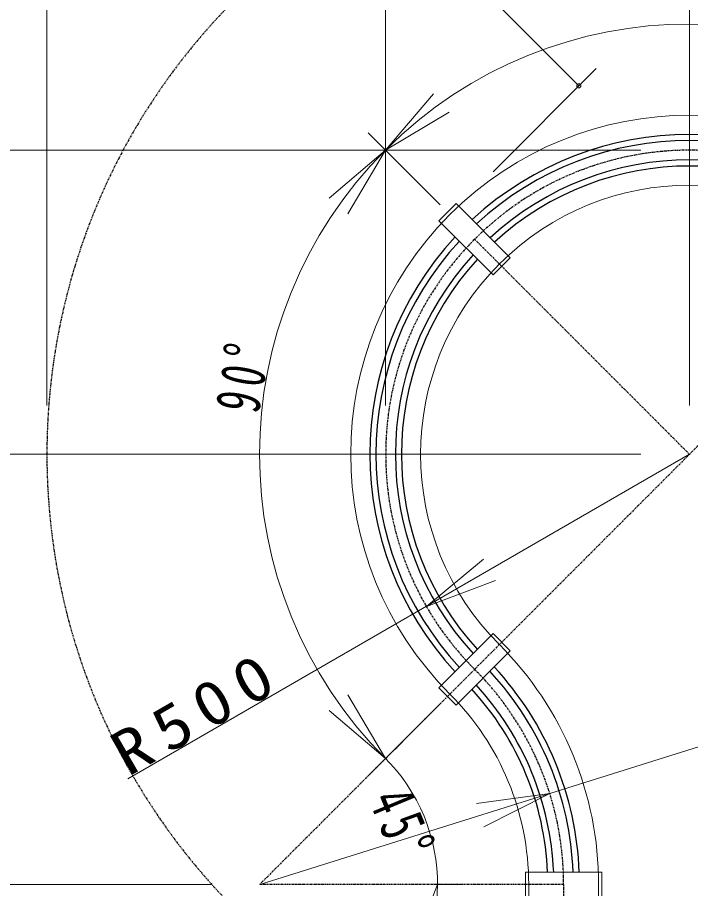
# Model space of a CAD drawing. Units: millimetres, scale not verified. Extents: x -15400 to 0, y 0 to 10680.
# Drawn here: x -13849 to -12741, y 7308 to 8741 of the extents above; entities that cross this region are included whole.
import ezdxf

# ---------------------------------------------------------------- set-up
doc = ezdxf.new("R2010")
doc.units = ezdxf.units.MM
doc.linetypes.add('USER2', pattern=[6, 3, -1, 1, -1])
doc.linetypes.add('USER3', pattern=[8, 3, -1, 1, -1, 1, -1])
doc.layers.add('線', color=2, linetype='Continuous', lineweight=25)
doc.layers.add('補助', color=2, linetype='Continuous', lineweight=50)
doc.styles.add('ＭＳ ゴシック', font='')
doc.styles.get('ＭＳ ゴシック').set_extended_font_data('MS Gothic')

# ---------------------------------------------------------------- blocks, each defined once
blk = doc.blocks.new('dimension_origin')
at = {"color": 0, "linetype": 'Continuous', "lineweight": -2}
blk.add_circle((0, 0), 1.25, dxfattribs=at)
blk = doc.blocks.new('open_arrow')
at = {"color": 0, "linetype": 'Continuous', "lineweight": -2}
blk.add_lwpolyline([(7.5, 1.25), (0, 0), (7.5, -1.25)], dxfattribs=at)

msp = doc.modelspace()

# ---------------------------------------------------------------- linework, layer by layer
at = {"layer": '線', "color": 20, "linetype": 'USER2'}
for p, q in [((-12388.947, 8376.053), (-13096.053, 7668.947)), ((-13096.053, 8376.053), (-12742.5, 8022.5)), ((-13096.053, 7668.947), (-13449.607, 7315.393)), ((-12949.607, 7315.393), (-13449.607, 7315.393)), ((-12949.607, 7315.393), (-12949.607, 6315.393))]:
    msp.add_line(p, q, dxfattribs=at)
at = {"layer": '線', "color": 7, "lineweight": 13}
for p, q in [((-13007.107, 6315.393), (-13007.107, 7315.393)), ((-12892.107, 6315.393), (-12892.107, 7315.393))]:
    msp.add_line(p, q, dxfattribs=at)
for points in [[(-13065.648, 8317.364), (-13154.743, 8406.459), (-13126.459, 8434.743), (-13037.364, 8345.648)], [(-13154.743, 7638.541), (-13065.648, 7727.636), (-13037.364, 7699.352), (-13126.459, 7610.257)], [(-13012.607, 7335.393), (-12886.607, 7335.393), (-12886.607, 7295.393), (-13012.607, 7295.393)]]:
    msp.add_lwpolyline(points, close=True, dxfattribs=at)
at = {"layer": '線', "linetype": 'USER3'}
msp.add_arc((-12742.5, 8022.5), 1057.5, 46.30541, 223.69459, dxfattribs=at)
at = {"layer": '線', "color": 7, "lineweight": 13}
for centre, radius, start, end in [((-12742.5, 8022.5), 557.5, 45, 135), ((-12742.5, 8022.5), 442.5, 45, 135), ((-12742.5, 8022.5), 557.5, 135, 225), ((-12742.5, 8022.5), 442.5, 135, 225), ((-13449.607, 7315.393), 557.5, 0, 45), ((-13449.607, 7315.393), 442.5, 0, 45)]:
    msp.add_arc(centre, radius, start, end, dxfattribs=at)
at = {"layer": '線'}
for centre, radius, start, end in [((-12742.5, 8022.5), 526, 47.17907, 132.82093), ((-12742.5, 8022.5), 516, 47.22132, 132.77868), ((-12742.5, 8022.5), 484, 47.36827, 132.63173), ((-12742.5, 8022.5), 474, 47.41826, 132.58174), ((-12742.5, 8022.5), 526, 137.17907, 222.82093), ((-12742.5, 8022.5), 516, 137.22132, 222.77868), ((-12742.5, 8022.5), 484, 137.36827, 222.63173), ((-12742.5, 8022.5), 474, 137.41826, 222.58174), ((-13449.607, 7315.393), 516, 2.22132, 42.77868), ((-13449.607, 7315.393), 526, 2.17907, 42.82093), ((-13449.607, 7315.393), 474, 2.41826, 42.58174), ((-13449.607, 7315.393), 484, 2.36827, 42.63173)]:
    msp.add_arc(centre, radius, start, end, dxfattribs=at)
at = {"layer": '線', "color": 20, "linetype": 'USER2'}
for centre, start, end in [((-12742.5, 8022.5), 45, 225), ((-13449.607, 7315.393), 0, 45)]:
    msp.add_arc(centre, 500, start, end, dxfattribs=at)
at = {"layer": '補助', "lineweight": 13}
for p, q in [((-13800, 8102.5), (-13800, 10320)), ((-13242.5, 8102.5), (-13242.5, 9920)), ((-13242.5, 8102.5), (-13242.5, 9520)), ((-12742.5, 8102.5), (-12742.5, 9520)), ((-12742.5, 8102.5), (-12742.5, 9520)), ((-13278.231, 8982.033), (-12924.557, 8628.359)), ((-13065.748, 8487.169), (-12896.273, 8656.644)), ((-13152.622, 8432.622), (-13271.062, 8551.062)), ((-13152.622, 8432.622), (-13271.062, 8551.062)), ((-12822.5, 8522.5), (-14640, 8522.5)), ((-12822.5, 8522.5), (-14240, 8522.5)), ((-12822.5, 8022.5), (-14240, 8022.5)), ((-12822.5, 8022.5), (-14240, 8022.5)), ((-12742.5, 8022.5), (-13666.755, 7488.881)), ((-13449.607, 7315.393), (-12431.183, 7634.47)), ((-13152.622, 7612.378), (-13271.062, 7493.938)), ((-13242.778, 7522.222), (-13214.494, 7550.506)), ((-13529.607, 7315.393), (-14240, 7315.393)), ((-13529.607, 7315.393), (-14240, 7315.393)), ((-13157.107, 7315.393), (-13117.107, 7315.393))]:
    msp.add_line(p, q, dxfattribs=at)
for centre, radius, start, end in [((-12742.5, 8022.5), 707.5, 45, 135), ((-12742.5, 8022.5), 707.5, 135, 225), ((-13449.607, 7315.393), 292.5, 359.41235, 45.58765)]:
    msp.add_arc(centre, radius, start, end, dxfattribs=at)

# ---------------------------------------------------------------- block references
for name, p, xscale, yscale, rotation in [('dimension_origin', (-12924.557, 8628.359), 2.67, 2.67, 135), ('open_arrow', (-13242.778, 8522.778), 16, 16, 40.1), ('open_arrow', (-13242.778, 8522.778), 16, 16, 229.9), ('open_arrow', (-13175.513, 7772.5), 16, 16, 30), ('open_arrow', (-13242.778, 7522.222), 16, 16, 130.1), ('open_arrow', (-12972.476, 7464.881), 16, 16, 197.4), ('open_arrow', (-13157.107, 7315.393), 16, 16, 258.2)]:
    msp.add_blockref(name, p, dxfattribs=dict(at, xscale=xscale, yscale=yscale, rotation=rotation))

# ---------------------------------------------------------------- texts
at = {"layer": '補助', "char_height": 73.31, "style": 'ＭＳ ゴシック'}
for s, insert, attachment_point, rotation in [('\\T1.33;\\W0.65;90°', (-13440.236, 8145.53), 8, 80), ('\\T1.33;\\W1.15;R500', (-13533.64, 7566.89), 8, 30), ('\\T1.33;\\W0.65;45°', (-13180.296, 7426.945), 2, 292.5)]:
    msp.add_mtext(s, dxfattribs=dict(at, insert=insert, attachment_point=attachment_point, rotation=rotation))

doc.saveas('drawing.dxf')
